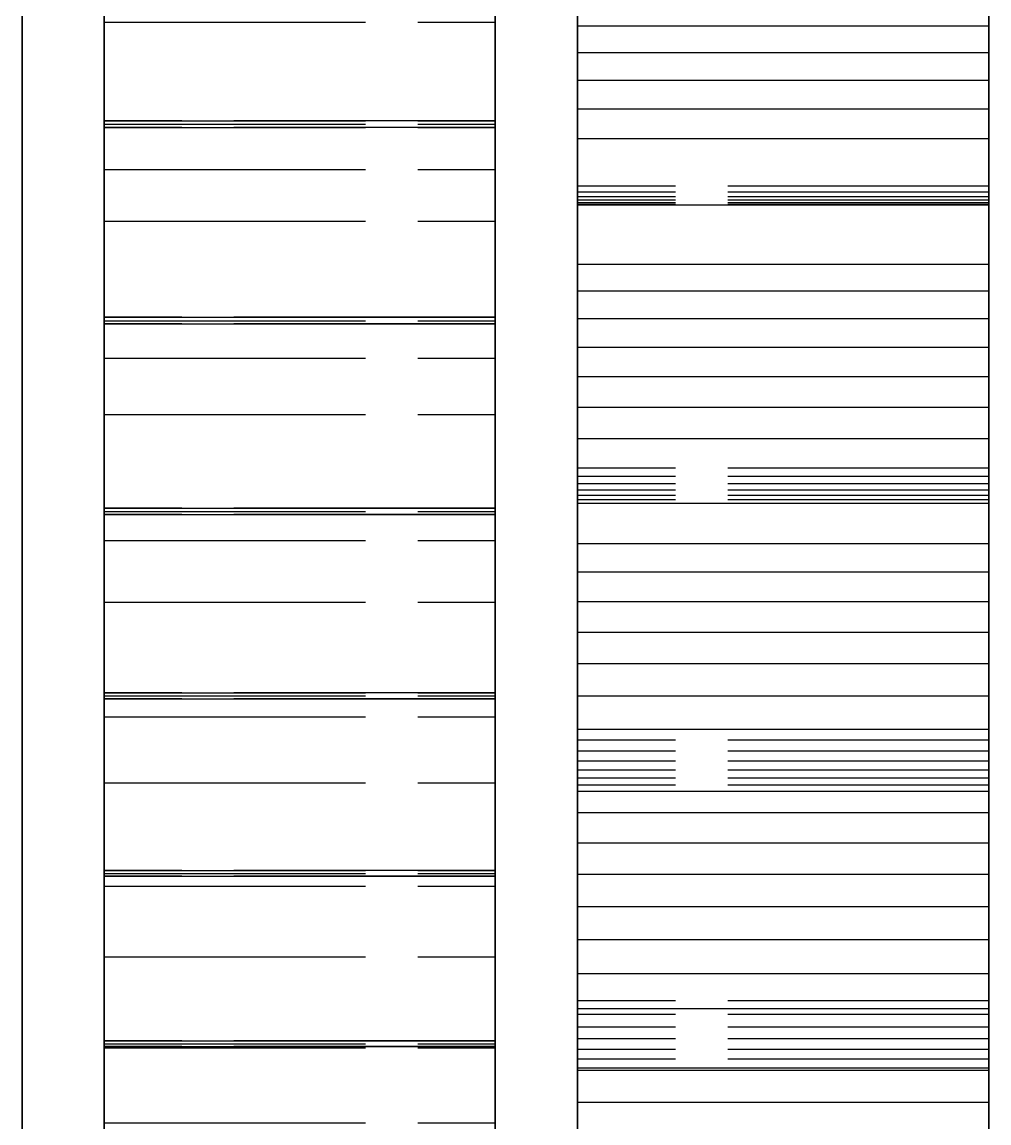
# Model space of a CAD drawing. Header units: millimetres. Extents: x -30 to 157, y -46 to 88.
# Drawn here: x 62.11 to 66.81, y -13.99 to -8.64 of the extents above; entities that cross this region are included whole.
import ezdxf

# ---------------------------------------------------------------- set-up
doc = ezdxf.new("R2010")
doc.units = ezdxf.units.MM
doc.linetypes.add('DASHED', pattern=[1.524, 1.27, -0.254])
doc.layers.add('HIDDEN', color=8, linetype='DASHED')
doc.layers.add('VISIBLE', color=7, linetype='CONTINUOUS')

msp = doc.modelspace()

# ---------------------------------------------------------------- linework, layer by layer
at = {"layer": 'HIDDEN'}
for points in [[(62.10936, -2.8003), (62.10936, -3.42258), (62.10936, -4.04487), (62.10936, -4.66716), (62.10936, -5.28945), (62.10936, -5.91173), (62.10936, -6.53402), (62.10936, -7.15631), (62.10936, -7.7786), (62.10936, -8.40089), (62.10936, -9.02317), (62.10936, -9.64546), (62.10936, -10.26775), (62.10936, -10.89004), (62.10936, -11.51233), (62.10936, -12.13461), (62.10936, -12.7569), (62.10936, -13.37919), (62.10936, -14.00148)], [(64.80936, -2.8003), (64.80936, -3.42258), (64.80936, -4.04487), (64.80936, -4.66716), (64.80936, -5.28945), (64.80936, -5.91173), (64.80936, -6.53402), (64.80936, -7.15631), (64.80936, -7.7786), (64.80936, -8.40089), (64.80936, -9.02317), (64.80936, -9.64546), (64.80936, -10.26775), (64.80936, -10.89004), (64.80936, -11.51233), (64.80936, -12.13461), (64.80936, -12.7569), (64.80936, -13.37919), (64.80936, -14.00148)], [(62.10936, -2.97172), (62.10936, -3.63211), (62.10936, -4.29249), (62.10936, -4.95287), (62.10936, -5.61326), (62.10936, -6.27364), (62.10936, -6.93402), (62.10936, -7.59441), (62.10936, -8.25479), (62.10936, -8.91517), (62.10936, -9.57555), (62.10936, -10.23594), (62.10936, -10.89632), (62.10936, -11.5567), (62.10936, -12.21709), (62.10936, -12.87747), (62.10936, -13.53785), (62.10936, -14.19824)], [(64.80936, -2.97172), (64.80936, -3.63211), (64.80936, -4.29249), (64.80936, -4.95287), (64.80936, -5.61326), (64.80936, -6.27364), (64.80936, -6.93402), (64.80936, -7.59441), (64.80936, -8.25479), (64.80936, -8.91517), (64.80936, -9.57555), (64.80936, -10.23594), (64.80936, -10.89632), (64.80936, -11.5567), (64.80936, -12.21709), (64.80936, -12.87747), (64.80936, -13.53785), (64.80936, -14.19824)], [(62.50936, -8.63986), (62.50936, -8.17178)], [(62.50936, -8.17178), (62.50936, -8.63986)], [(64.40936, -8.63986), (64.40936, -8.17178)], [(64.40936, -8.17178), (64.40936, -8.63986)], [(62.10936, -14.00148), (62.10936, -13.69033), (62.10936, -13.37919), (62.10936, -13.06804), (62.10936, -12.7569), (62.10936, -12.44576), (62.10936, -12.13461), (62.10936, -11.82347), (62.10936, -11.51233), (62.10936, -11.20118), (62.10936, -10.89004), (62.10936, -10.57889), (62.10936, -10.26775), (62.10936, -9.95661), (62.10936, -9.64546), (62.10936, -9.33432), (62.10936, -9.02317), (62.10936, -8.71203), (62.10936, -8.40089)], [(64.80936, -14.00148), (64.80936, -13.69033), (64.80936, -13.37919), (64.80936, -13.06804), (64.80936, -12.7569), (64.80936, -12.44576), (64.80936, -12.13461), (64.80936, -11.82347), (64.80936, -11.51233), (64.80936, -11.20118), (64.80936, -10.89004), (64.80936, -10.57889), (64.80936, -10.26775), (64.80936, -9.95661), (64.80936, -9.64546), (64.80936, -9.33432), (64.80936, -9.02317), (64.80936, -8.71203), (64.80936, -8.40089)], [(62.50936, -8.41474), (62.50936, -9.3572)], [(62.50936, -9.3572), (62.50936, -8.41474)], [(64.40936, -8.41474), (64.40936, -9.3572)], [(64.40936, -9.3572), (64.40936, -8.41474)], [(64.80936, -8.53599), (64.80936, -8.66054)], [(66.80936, -8.53599), (66.80936, -8.66054)], [(64.80936, -14.19824), (64.80936, -13.86804), (64.80936, -13.53785), (64.80936, -13.20766), (64.80936, -12.87747), (64.80936, -12.54728), (64.80936, -12.21709), (64.80936, -11.8869), (64.80936, -11.5567), (64.80936, -11.22651), (64.80936, -10.89632), (64.80936, -10.56613), (64.80936, -10.23594), (64.80936, -9.90575), (64.80936, -9.57555), (64.80936, -9.24536), (64.80936, -8.91517), (64.80936, -8.58498)], [(62.50936, -9.1196), (62.50936, -8.63986)], [(62.50936, -8.63986), (62.50936, -9.1196)], [(62.50936, -8.63986), (64.40936, -8.63986)], [(64.40936, -9.1196), (64.40936, -8.63986)], [(64.40936, -8.63986), (64.40936, -9.1196)], [(64.80936, -8.66054), (64.80936, -8.79021)], [(66.80936, -8.66054), (64.80936, -8.66054)], [(66.80936, -8.66054), (66.80936, -8.79021)], [(64.80936, -8.79021), (64.80936, -8.92471)], [(66.80936, -8.79021), (64.80936, -8.79021)], [(66.80936, -8.79021), (66.80936, -8.92471)], [(64.80936, -8.92471), (64.80936, -9.06381)], [(66.80936, -8.92471), (64.80936, -8.92471)], [(66.80936, -8.92471), (66.80936, -9.06381)], [(64.80936, -9.06381), (64.80936, -9.2073)], [(66.80936, -9.06381), (64.80936, -9.06381)], [(66.80936, -9.06381), (66.80936, -9.2073)], [(62.50936, -9.1196), (62.50936, -9.12055)], [(62.50936, -9.1196), (62.50936, -9.12055)], [(64.40936, -9.1196), (62.50936, -9.1196)], [(62.50936, -9.1196), (64.40936, -9.1196)], [(62.50936, -9.13643), (62.50936, -9.12055)], [(62.50936, -9.12055), (62.50936, -9.13643)], [(64.40936, -9.12055), (62.50936, -9.12055)], [(64.40936, -9.12055), (62.50936, -9.12055)], [(62.50936, -9.15317), (62.50936, -9.13643)], [(62.50936, -9.13643), (62.50936, -9.15317)], [(62.50936, -9.13643), (64.40936, -9.13643)], [(62.50936, -9.13643), (64.40936, -9.13643)], [(62.50936, -9.60753), (62.50936, -9.1524)], [(62.50936, -9.1524), (62.50936, -9.15317)], [(62.50936, -9.1524), (62.50936, -9.15317)], [(62.50936, -9.1524), (62.50936, -9.60753)], [(62.50936, -9.1524), (64.40936, -9.1524)], [(64.40936, -9.1524), (62.50936, -9.1524)], [(64.40936, -9.15317), (62.50936, -9.15317)], [(64.40936, -9.15317), (62.50936, -9.15317)], [(64.40936, -9.1196), (64.40936, -9.12055)], [(64.40936, -9.1196), (64.40936, -9.12055)], [(64.40936, -9.13643), (64.40936, -9.12055)], [(64.40936, -9.12055), (64.40936, -9.13643)], [(64.40936, -9.15317), (64.40936, -9.13643)], [(64.40936, -9.13643), (64.40936, -9.15317)], [(64.40936, -9.60753), (64.40936, -9.1524)], [(64.40936, -9.1524), (64.40936, -9.15317)], [(64.40936, -9.1524), (64.40936, -9.15317)], [(64.40936, -9.1524), (64.40936, -9.60753)], [(64.80936, -9.2073), (64.80936, -9.53088)], [(66.80936, -9.2073), (64.80936, -9.2073)], [(66.80936, -9.2073), (66.80936, -9.53088)], [(62.50936, -9.3572), (62.50936, -10.27358)], [(62.50936, -10.27358), (62.50936, -9.3572)], [(62.50936, -9.3572), (64.40936, -9.3572)], [(62.50936, -9.3572), (64.40936, -9.3572)], [(64.40936, -9.3572), (64.40936, -10.27358)], [(64.40936, -10.27358), (64.40936, -9.3572)], [(64.80936, -9.43809), (64.80936, -9.46639)], [(64.80936, -9.53088), (64.80936, -9.43809)], [(64.80936, -9.43809), (64.80936, -9.81886)], [(64.80936, -9.46639), (64.80936, -9.43809)], [(66.80936, -9.43809), (64.80936, -9.43809)], [(66.80936, -9.43809), (64.80936, -9.43809)], [(64.80936, -9.46639), (64.80936, -9.48917)], [(64.80936, -9.48917), (64.80936, -9.46639)], [(66.80936, -9.46639), (64.80936, -9.46639)], [(66.80936, -9.46639), (64.80936, -9.46639)], [(66.80936, -9.43809), (66.80936, -9.46639)], [(66.80936, -9.53088), (66.80936, -9.43809)], [(66.80936, -9.43809), (66.80936, -9.81886)], [(66.80936, -9.46639), (66.80936, -9.43809)], [(66.80936, -9.46639), (66.80936, -9.48917)], [(66.80936, -9.48917), (66.80936, -9.46639)], [(64.80936, -9.48917), (64.80936, -9.50677)], [(64.80936, -9.50677), (64.80936, -9.48917)], [(66.80936, -9.48917), (64.80936, -9.48917)], [(66.80936, -9.48917), (64.80936, -9.48917)], [(64.80936, -9.50677), (64.80936, -9.51946)], [(64.80936, -9.51946), (64.80936, -9.50677)], [(66.80936, -9.50677), (64.80936, -9.50677)], [(66.80936, -9.50677), (64.80936, -9.50677)], [(64.80936, -9.51946), (64.80936, -9.52744)], [(64.80936, -9.52744), (64.80936, -9.51946)], [(66.80936, -9.51946), (64.80936, -9.51946)], [(66.80936, -9.51946), (64.80936, -9.51946)], [(64.80936, -9.52744), (64.80936, -9.53088)], [(64.80936, -9.53088), (64.80936, -9.52744)], [(66.80936, -9.52744), (64.80936, -9.52744)], [(66.80936, -9.52744), (64.80936, -9.52744)], [(66.80936, -9.48917), (66.80936, -9.50677)], [(66.80936, -9.50677), (66.80936, -9.48917)], [(66.80936, -9.50677), (66.80936, -9.51946)], [(66.80936, -9.51946), (66.80936, -9.50677)], [(66.80936, -9.51946), (66.80936, -9.52744)], [(66.80936, -9.52744), (66.80936, -9.51946)], [(66.80936, -9.52744), (66.80936, -9.53088)], [(66.80936, -9.53088), (66.80936, -9.52744)], [(66.80936, -9.53088), (64.80936, -9.53088)], [(62.50936, -10.07562), (62.50936, -9.60753)], [(62.50936, -9.60753), (62.50936, -10.07562)], [(62.50936, -9.60753), (64.40936, -9.60753)], [(62.50936, -9.60753), (64.40936, -9.60753)], [(64.40936, -10.07562), (64.40936, -9.60753)], [(64.40936, -9.60753), (64.40936, -10.07562)], [(64.80936, -9.81886), (64.80936, -9.94794)], [(66.80936, -9.81886), (64.80936, -9.81886)], [(66.80936, -9.81886), (66.80936, -9.94794)], [(64.80936, -9.94794), (64.80936, -10.08237)], [(66.80936, -9.94794), (64.80936, -9.94794)], [(66.80936, -9.94794), (66.80936, -10.08237)], [(62.50936, -10.07562), (62.50936, -10.07666)], [(62.50936, -10.07562), (62.50936, -10.07666)], [(64.40936, -10.07562), (62.50936, -10.07562)], [(62.50936, -10.07562), (64.40936, -10.07562)], [(62.50936, -10.09204), (62.50936, -10.07666)], [(62.50936, -10.07666), (62.50936, -10.09204)], [(64.40936, -10.07666), (62.50936, -10.07666)], [(64.40936, -10.07666), (62.50936, -10.07666)], [(62.50936, -10.10838), (62.50936, -10.09204)], [(62.50936, -10.09204), (62.50936, -10.10838)], [(62.50936, -10.09204), (64.40936, -10.09204)], [(62.50936, -10.09204), (64.40936, -10.09204)], [(62.50936, -10.54843), (62.50936, -10.10752)], [(62.50936, -10.10752), (62.50936, -10.10838)], [(62.50936, -10.10752), (62.50936, -10.10838)], [(62.50936, -10.10752), (62.50936, -10.54843)], [(62.50936, -10.10752), (64.40936, -10.10752)], [(64.40936, -10.10752), (62.50936, -10.10752)], [(64.40936, -10.10838), (62.50936, -10.10838)], [(64.40936, -10.10838), (62.50936, -10.10838)], [(64.40936, -10.07562), (64.40936, -10.07666)], [(64.40936, -10.07562), (64.40936, -10.07666)], [(64.40936, -10.09204), (64.40936, -10.07666)], [(64.40936, -10.07666), (64.40936, -10.09204)], [(64.40936, -10.10838), (64.40936, -10.09204)], [(64.40936, -10.09204), (64.40936, -10.10838)], [(64.40936, -10.54843), (64.40936, -10.10752)], [(64.40936, -10.10752), (64.40936, -10.10838)], [(64.40936, -10.10752), (64.40936, -10.10838)], [(64.40936, -10.10752), (64.40936, -10.54843)], [(64.80936, -10.08237), (64.80936, -10.22176)], [(66.80936, -10.08237), (64.80936, -10.08237)], [(66.80936, -10.08237), (66.80936, -10.22176)], [(64.80936, -10.22176), (64.80936, -10.36583)], [(66.80936, -10.22176), (64.80936, -10.22176)], [(66.80936, -10.22176), (66.80936, -10.36583)], [(62.50936, -10.27358), (62.50936, -11.16132)], [(62.50936, -11.16132), (62.50936, -10.27358)], [(62.50936, -10.27358), (64.40936, -10.27358)], [(62.50936, -10.27358), (64.40936, -10.27358)], [(64.40936, -10.27358), (64.40936, -11.16132)], [(64.40936, -11.16132), (64.40936, -10.27358)], [(64.80936, -10.36583), (64.80936, -10.51434)], [(66.80936, -10.36583), (64.80936, -10.36583)], [(66.80936, -10.36583), (66.80936, -10.51434)], [(64.80936, -10.51434), (64.80936, -10.66711)], [(66.80936, -10.51434), (64.80936, -10.51434)], [(66.80936, -10.51434), (66.80936, -10.66711)], [(62.50936, -11.00356), (62.50936, -10.54843)], [(62.50936, -10.54843), (62.50936, -11.00356)], [(62.50936, -10.54843), (64.40936, -10.54843)], [(62.50936, -10.54843), (64.40936, -10.54843)], [(64.40936, -11.00356), (64.40936, -10.54843)], [(64.40936, -10.54843), (64.40936, -11.00356)], [(64.80936, -10.66711), (64.80936, -10.9808)], [(66.80936, -10.66711), (64.80936, -10.66711)], [(66.80936, -10.66711), (66.80936, -10.9808)], [(64.80936, -10.80878), (64.80936, -10.84991)], [(64.80936, -10.9808), (64.80936, -10.80878)], [(64.80936, -10.80878), (64.80936, -11.17691)], [(64.80936, -10.84991), (64.80936, -10.80878)], [(66.80936, -10.80878), (64.80936, -10.80878)], [(66.80936, -10.80878), (64.80936, -10.80878)], [(66.80936, -10.80878), (66.80936, -10.84991)], [(66.80936, -10.9808), (66.80936, -10.80878)], [(66.80936, -10.80878), (66.80936, -11.17691)], [(66.80936, -10.84991), (66.80936, -10.80878)], [(64.80936, -10.84991), (64.80936, -10.88568)], [(64.80936, -10.88568), (64.80936, -10.84991)], [(66.80936, -10.84991), (64.80936, -10.84991)], [(66.80936, -10.84991), (64.80936, -10.84991)], [(66.80936, -10.84991), (66.80936, -10.88568)], [(66.80936, -10.88568), (66.80936, -10.84991)], [(64.80936, -10.88568), (64.80936, -10.91643)], [(64.80936, -10.91643), (64.80936, -10.88568)], [(66.80936, -10.88568), (64.80936, -10.88568)], [(66.80936, -10.88568), (64.80936, -10.88568)], [(64.80936, -10.91643), (64.80936, -10.94241)], [(64.80936, -10.94241), (64.80936, -10.91643)], [(66.80936, -10.91643), (64.80936, -10.91643)], [(66.80936, -10.91643), (64.80936, -10.91643)], [(66.80936, -10.88568), (66.80936, -10.91643)], [(66.80936, -10.91643), (66.80936, -10.88568)], [(66.80936, -10.91643), (66.80936, -10.94241)], [(66.80936, -10.94241), (66.80936, -10.91643)], [(64.80936, -10.94241), (64.80936, -10.96381)], [(64.80936, -10.96381), (64.80936, -10.94241)], [(66.80936, -10.94241), (64.80936, -10.94241)], [(66.80936, -10.94241), (64.80936, -10.94241)], [(64.80936, -10.96381), (64.80936, -10.9808)], [(64.80936, -10.9808), (64.80936, -10.96381)], [(66.80936, -10.96381), (64.80936, -10.96381)], [(66.80936, -10.96381), (64.80936, -10.96381)], [(66.80936, -10.94241), (66.80936, -10.96381)], [(66.80936, -10.96381), (66.80936, -10.94241)], [(66.80936, -10.96381), (66.80936, -10.9808)], [(66.80936, -10.9808), (66.80936, -10.96381)], [(62.50936, -11.00356), (62.50936, -11.00468)], [(62.50936, -11.00356), (62.50936, -11.00468)], [(64.40936, -11.00356), (62.50936, -11.00356)], [(62.50936, -11.00356), (64.40936, -11.00356)], [(62.50936, -11.01953), (62.50936, -11.00468)], [(62.50936, -11.00468), (62.50936, -11.01953)], [(64.40936, -11.00468), (62.50936, -11.00468)], [(64.40936, -11.00468), (62.50936, -11.00468)], [(62.50936, -11.03541), (62.50936, -11.01953)], [(62.50936, -11.01953), (62.50936, -11.03541)], [(62.50936, -11.01953), (64.40936, -11.01953)], [(62.50936, -11.01953), (64.40936, -11.01953)], [(64.40936, -11.00356), (64.40936, -11.00468)], [(64.40936, -11.00356), (64.40936, -11.00468)], [(64.40936, -11.01953), (64.40936, -11.00468)], [(64.40936, -11.00468), (64.40936, -11.01953)], [(64.40936, -11.03541), (64.40936, -11.01953)], [(64.40936, -11.01953), (64.40936, -11.03541)], [(66.80936, -10.9808), (64.80936, -10.9808)], [(62.50936, -11.45992), (62.50936, -11.03446)], [(62.50936, -11.03446), (62.50936, -11.03541)], [(62.50936, -11.03446), (62.50936, -11.03541)], [(62.50936, -11.03446), (62.50936, -11.45992)], [(62.50936, -11.03446), (64.40936, -11.03446)], [(64.40936, -11.03446), (62.50936, -11.03446)], [(64.40936, -11.03541), (62.50936, -11.03541)], [(64.40936, -11.03541), (62.50936, -11.03541)], [(64.40936, -11.45992), (64.40936, -11.03446)], [(64.40936, -11.03446), (64.40936, -11.03541)], [(64.40936, -11.03446), (64.40936, -11.03541)], [(64.40936, -11.03446), (64.40936, -11.45992)], [(62.50936, -11.16132), (62.50936, -12.01795)], [(62.50936, -12.01795), (62.50936, -11.16132)], [(62.50936, -11.16132), (64.40936, -11.16132)], [(62.50936, -11.16132), (64.40936, -11.16132)], [(64.40936, -11.16132), (64.40936, -12.01795)], [(64.40936, -12.01795), (64.40936, -11.16132)], [(64.80936, -11.17691), (64.80936, -11.31546)], [(66.80936, -11.17691), (64.80936, -11.17691)], [(66.80936, -11.17691), (66.80936, -11.31546)], [(64.80936, -11.31546), (64.80936, -11.45917)], [(66.80936, -11.31546), (64.80936, -11.31546)], [(66.80936, -11.31546), (66.80936, -11.45917)], [(62.50936, -11.90083), (62.50936, -11.45992)], [(62.50936, -11.45992), (62.50936, -11.90083)], [(62.50936, -11.45992), (64.40936, -11.45992)], [(62.50936, -11.45992), (64.40936, -11.45992)], [(64.40936, -11.90083), (64.40936, -11.45992)], [(64.40936, -11.45992), (64.40936, -11.90083)], [(64.80936, -11.45917), (64.80936, -11.60766)], [(66.80936, -11.45917), (64.80936, -11.45917)], [(66.80936, -11.45917), (66.80936, -11.60766)], [(64.80936, -11.60766), (64.80936, -11.76065)], [(66.80936, -11.60766), (64.80936, -11.60766)], [(66.80936, -11.60766), (66.80936, -11.76065)], [(64.80936, -11.76065), (64.80936, -11.91792)], [(66.80936, -11.76065), (64.80936, -11.76065)], [(66.80936, -11.76065), (66.80936, -11.91792)], [(62.50936, -11.90083), (62.50936, -11.90203)], [(62.50936, -11.90083), (62.50936, -11.90203)], [(64.40936, -11.90083), (62.50936, -11.90083)], [(62.50936, -11.90083), (64.40936, -11.90083)], [(62.50936, -11.9163), (62.50936, -11.90203)], [(62.50936, -11.90203), (62.50936, -11.9163)], [(64.40936, -11.90203), (62.50936, -11.90203)], [(64.40936, -11.90203), (62.50936, -11.90203)], [(62.50936, -11.93169), (62.50936, -11.9163)], [(62.50936, -11.9163), (62.50936, -11.93169)], [(62.50936, -11.9163), (64.40936, -11.9163)], [(62.50936, -11.9163), (64.40936, -11.9163)], [(62.50936, -12.33947), (62.50936, -11.93065)], [(62.50936, -11.93065), (62.50936, -11.93169)], [(62.50936, -11.93065), (62.50936, -11.93169)], [(62.50936, -11.93065), (62.50936, -12.33947)], [(62.50936, -11.93065), (64.40936, -11.93065)], [(64.40936, -11.93065), (62.50936, -11.93065)], [(64.40936, -11.93169), (62.50936, -11.93169)], [(64.40936, -11.93169), (62.50936, -11.93169)], [(64.40936, -11.90083), (64.40936, -11.90203)], [(64.40936, -11.90083), (64.40936, -11.90203)], [(64.40936, -11.9163), (64.40936, -11.90203)], [(64.40936, -11.90203), (64.40936, -11.9163)], [(64.40936, -11.93169), (64.40936, -11.9163)], [(64.40936, -11.9163), (64.40936, -11.93169)], [(64.40936, -12.33947), (64.40936, -11.93065)], [(64.40936, -11.93065), (64.40936, -11.93169)], [(64.40936, -11.93065), (64.40936, -11.93169)], [(64.40936, -11.93065), (64.40936, -12.33947)], [(64.80936, -11.91792), (64.80936, -12.07927)], [(66.80936, -11.91792), (64.80936, -11.91792)], [(66.80936, -11.91792), (66.80936, -12.07927)], [(62.50936, -12.01795), (62.50936, -12.84109)], [(62.50936, -12.84109), (62.50936, -12.01795)], [(62.50936, -12.01795), (64.40936, -12.01795)], [(62.50936, -12.01795), (64.40936, -12.01795)], [(64.40936, -12.01795), (64.40936, -12.84109)], [(64.40936, -12.84109), (64.40936, -12.01795)], [(64.80936, -12.07927), (64.80936, -12.38167)], [(66.80936, -12.07927), (64.80936, -12.07927)], [(66.80936, -12.07927), (66.80936, -12.38167)], [(64.80936, -12.1312), (64.80936, -12.18497)], [(64.80936, -12.38167), (64.80936, -12.1312)], [(64.80936, -12.1312), (64.80936, -12.48503)], [(64.80936, -12.18497), (64.80936, -12.1312)], [(66.80936, -12.1312), (64.80936, -12.1312)], [(66.80936, -12.1312), (64.80936, -12.1312)], [(66.80936, -12.1312), (66.80936, -12.18497)], [(66.80936, -12.38167), (66.80936, -12.1312)], [(66.80936, -12.1312), (66.80936, -12.48503)], [(66.80936, -12.18497), (66.80936, -12.1312)], [(64.80936, -12.18497), (64.80936, -12.23357)], [(64.80936, -12.23357), (64.80936, -12.18497)], [(66.80936, -12.18497), (64.80936, -12.18497)], [(66.80936, -12.18497), (64.80936, -12.18497)], [(66.80936, -12.18497), (66.80936, -12.23357)], [(66.80936, -12.23357), (66.80936, -12.18497)], [(64.80936, -12.23357), (64.80936, -12.27733)], [(64.80936, -12.27733), (64.80936, -12.23357)], [(66.80936, -12.23357), (64.80936, -12.23357)], [(66.80936, -12.23357), (64.80936, -12.23357)], [(66.80936, -12.23357), (66.80936, -12.27733)], [(66.80936, -12.27733), (66.80936, -12.23357)], [(64.80936, -12.27733), (64.80936, -12.31648)], [(64.80936, -12.31648), (64.80936, -12.27733)], [(66.80936, -12.27733), (64.80936, -12.27733)], [(66.80936, -12.27733), (64.80936, -12.27733)], [(66.80936, -12.27733), (66.80936, -12.31648)], [(66.80936, -12.31648), (66.80936, -12.27733)], [(62.50936, -12.76493), (62.50936, -12.33947)], [(62.50936, -12.33947), (62.50936, -12.76493)], [(62.50936, -12.33947), (64.40936, -12.33947)], [(62.50936, -12.33947), (64.40936, -12.33947)], [(64.40936, -12.76493), (64.40936, -12.33947)], [(64.40936, -12.33947), (64.40936, -12.76493)], [(64.80936, -12.31648), (64.80936, -12.35121)], [(64.80936, -12.35121), (64.80936, -12.31648)], [(66.80936, -12.31648), (64.80936, -12.31648)], [(66.80936, -12.31648), (64.80936, -12.31648)], [(64.80936, -12.35121), (64.80936, -12.38167)], [(64.80936, -12.38167), (64.80936, -12.35121)], [(66.80936, -12.35121), (64.80936, -12.35121)], [(66.80936, -12.35121), (64.80936, -12.35121)], [(66.80936, -12.31648), (66.80936, -12.35121)], [(66.80936, -12.35121), (66.80936, -12.31648)], [(66.80936, -12.35121), (66.80936, -12.38167)], [(66.80936, -12.38167), (66.80936, -12.35121)], [(66.80936, -12.38167), (64.80936, -12.38167)], [(64.80936, -12.48503), (64.80936, -12.63244)], [(66.80936, -12.48503), (64.80936, -12.48503)], [(66.80936, -12.48503), (66.80936, -12.63244)], [(64.80936, -12.63244), (64.80936, -12.78479)], [(66.80936, -12.63244), (64.80936, -12.63244)], [(66.80936, -12.63244), (66.80936, -12.78479)], [(62.50936, -12.76493), (62.50936, -12.76621)], [(62.50936, -12.76493), (62.50936, -12.76621)], [(64.40936, -12.76493), (62.50936, -12.76493)], [(62.50936, -12.76493), (64.40936, -12.76493)], [(62.50936, -12.77986), (62.50936, -12.76621)], [(62.50936, -12.76621), (62.50936, -12.77986)], [(64.40936, -12.76621), (62.50936, -12.76621)], [(64.40936, -12.76621), (62.50936, -12.76621)], [(62.50936, -12.7947), (62.50936, -12.77986)], [(62.50936, -12.77986), (62.50936, -12.7947)], [(62.50936, -12.77986), (64.40936, -12.77986)], [(62.50936, -12.77986), (64.40936, -12.77986)], [(62.50936, -13.18463), (62.50936, -12.79358)], [(62.50936, -12.79358), (62.50936, -12.7947)], [(62.50936, -12.79358), (62.50936, -12.7947)], [(62.50936, -12.79358), (62.50936, -13.18463)], [(62.50936, -12.79358), (64.40936, -12.79358)], [(64.40936, -12.79358), (62.50936, -12.79358)], [(64.40936, -12.76493), (64.40936, -12.76621)], [(64.40936, -12.76493), (64.40936, -12.76621)], [(64.40936, -12.77986), (64.40936, -12.76621)], [(64.40936, -12.76621), (64.40936, -12.77986)], [(64.40936, -12.7947), (64.40936, -12.77986)], [(64.40936, -12.77986), (64.40936, -12.7947)], [(64.40936, -13.18463), (64.40936, -12.79358)], [(64.40936, -12.79358), (64.40936, -12.7947)], [(64.40936, -12.79358), (64.40936, -12.7947)], [(64.40936, -12.79358), (64.40936, -13.18463)], [(64.80936, -12.78479), (64.80936, -12.94172)], [(66.80936, -12.78479), (64.80936, -12.78479)], [(66.80936, -12.78479), (66.80936, -12.94172)], [(64.40936, -12.7947), (62.50936, -12.7947)], [(64.40936, -12.7947), (62.50936, -12.7947)], [(62.50936, -12.84109), (62.50936, -13.62843)], [(62.50936, -13.62843), (62.50936, -12.84109)], [(62.50936, -12.84109), (64.40936, -12.84109)], [(62.50936, -12.84109), (64.40936, -12.84109)], [(64.40936, -12.84109), (64.40936, -13.62843)], [(64.40936, -13.62843), (64.40936, -12.84109)], [(64.80936, -12.94172), (64.80936, -13.10295)], [(66.80936, -12.94172), (64.80936, -12.94172)], [(66.80936, -12.94172), (66.80936, -13.10295)], [(64.80936, -13.10295), (64.80936, -13.26827)], [(66.80936, -13.10295), (64.80936, -13.10295)], [(66.80936, -13.10295), (66.80936, -13.26827)], [(62.50936, -13.59345), (62.50936, -13.18463)], [(62.50936, -13.18463), (62.50936, -13.59345)], [(62.50936, -13.18463), (64.40936, -13.18463)], [(62.50936, -13.18463), (64.40936, -13.18463)], [(64.40936, -13.59345), (64.40936, -13.18463)], [(64.40936, -13.18463), (64.40936, -13.59345)], [(64.80936, -13.26827), (64.80936, -13.43748)], [(66.80936, -13.26827), (64.80936, -13.26827)], [(66.80936, -13.26827), (66.80936, -13.43748)], [(64.80936, -13.39944), (64.80936, -13.46561)], [(64.80936, -13.72725), (64.80936, -13.39944)], [(64.80936, -13.39944), (64.80936, -13.73739)], [(64.80936, -13.46561), (64.80936, -13.39944)], [(66.80936, -13.39944), (64.80936, -13.39944)], [(66.80936, -13.39944), (64.80936, -13.39944)], [(66.80936, -13.39944), (66.80936, -13.46561)], [(66.80936, -13.72725), (66.80936, -13.39944)], [(66.80936, -13.39944), (66.80936, -13.73739)], [(66.80936, -13.46561), (66.80936, -13.39944)], [(64.80936, -13.43748), (64.80936, -13.72725)], [(66.80936, -13.43748), (64.80936, -13.43748)], [(64.80936, -13.46561), (64.80936, -13.52682)], [(64.80936, -13.52682), (64.80936, -13.46561)], [(66.80936, -13.46561), (64.80936, -13.46561)], [(66.80936, -13.46561), (64.80936, -13.46561)], [(66.80936, -13.43748), (66.80936, -13.72725)], [(66.80936, -13.46561), (66.80936, -13.52682)], [(66.80936, -13.52682), (66.80936, -13.46561)], [(64.80936, -13.52682), (64.80936, -13.5834)], [(64.80936, -13.5834), (64.80936, -13.52682)], [(66.80936, -13.52682), (64.80936, -13.52682)], [(66.80936, -13.52682), (64.80936, -13.52682)], [(66.80936, -13.52682), (66.80936, -13.5834)], [(66.80936, -13.5834), (66.80936, -13.52682)], [(62.50936, -13.59345), (62.50936, -13.59481)], [(62.50936, -13.59345), (62.50936, -13.59481)], [(64.40936, -13.59345), (62.50936, -13.59345)], [(62.50936, -13.59345), (64.40936, -13.59345)], [(62.50936, -13.60779), (62.50936, -13.59481)], [(62.50936, -13.59481), (62.50936, -13.60779)], [(64.40936, -13.59481), (62.50936, -13.59481)], [(64.40936, -13.59481), (62.50936, -13.59481)], [(64.40936, -13.59345), (64.40936, -13.59481)], [(64.40936, -13.59345), (64.40936, -13.59481)], [(64.40936, -13.60779), (64.40936, -13.59481)], [(64.40936, -13.59481), (64.40936, -13.60779)], [(64.80936, -13.5834), (64.80936, -13.63555)], [(64.80936, -13.63555), (64.80936, -13.5834)], [(66.80936, -13.5834), (64.80936, -13.5834)], [(66.80936, -13.5834), (64.80936, -13.5834)], [(66.80936, -13.5834), (66.80936, -13.63555)], [(66.80936, -13.63555), (66.80936, -13.5834)], [(62.50936, -13.62206), (62.50936, -13.60779)], [(62.50936, -13.60779), (62.50936, -13.62206)], [(62.50936, -13.60779), (64.40936, -13.60779)], [(62.50936, -13.60779), (64.40936, -13.60779)], [(62.50936, -13.99304), (62.50936, -13.62086)], [(62.50936, -13.62086), (62.50936, -13.62206)], [(62.50936, -13.62086), (62.50936, -13.62206)], [(62.50936, -13.62086), (62.50936, -13.99304)], [(62.50936, -13.62086), (64.40936, -13.62086)], [(64.40936, -13.62086), (62.50936, -13.62086)], [(64.40936, -13.62206), (62.50936, -13.62206)], [(64.40936, -13.62206), (62.50936, -13.62206)], [(62.50936, -13.62843), (62.50936, -14.37779)], [(62.50936, -14.37779), (62.50936, -13.62843)], [(62.50936, -13.62843), (64.40936, -13.62843)], [(62.50936, -13.62843), (64.40936, -13.62843)], [(64.40936, -13.62206), (64.40936, -13.60779)], [(64.40936, -13.60779), (64.40936, -13.62206)], [(64.40936, -13.99304), (64.40936, -13.62086)], [(64.40936, -13.62086), (64.40936, -13.62206)], [(64.40936, -13.62086), (64.40936, -13.62206)], [(64.40936, -13.62086), (64.40936, -13.99304)], [(64.40936, -13.62843), (64.40936, -14.37779)], [(64.40936, -14.37779), (64.40936, -13.62843)], [(64.80936, -13.63555), (64.80936, -13.68345)], [(64.80936, -13.68345), (64.80936, -13.63555)], [(66.80936, -13.63555), (64.80936, -13.63555)], [(66.80936, -13.63555), (64.80936, -13.63555)], [(66.80936, -13.63555), (66.80936, -13.68345)], [(66.80936, -13.68345), (66.80936, -13.63555)], [(64.80936, -13.68345), (64.80936, -13.72725)], [(64.80936, -13.72725), (64.80936, -13.68345)], [(66.80936, -13.68345), (64.80936, -13.68345)], [(66.80936, -13.68345), (64.80936, -13.68345)], [(66.80936, -13.68345), (66.80936, -13.72725)], [(66.80936, -13.72725), (66.80936, -13.68345)], [(66.80936, -13.72725), (64.80936, -13.72725)], [(64.80936, -13.73739), (64.80936, -13.893)], [(66.80936, -13.73739), (64.80936, -13.73739)], [(66.80936, -13.73739), (66.80936, -13.893)], [(64.80936, -13.893), (64.80936, -14.05331)], [(66.80936, -13.893), (64.80936, -13.893)], [(66.80936, -13.893), (66.80936, -14.05331)], [(62.50936, -13.99304), (62.50936, -14.38408)], [(62.50936, -13.99304), (64.40936, -13.99304)], [(64.40936, -13.99304), (64.40936, -14.38408)]]:
    msp.add_lwpolyline(points, dxfattribs=at)
at = {"layer": 'VISIBLE'}
for points in [[(64.80936, -8.66054), (64.80936, -8.53599)], [(66.80936, -8.66054), (66.80936, -8.53599)], [(62.10936, -14.19824), (62.10936, -13.86804), (62.10936, -13.53785), (62.10936, -13.20766), (62.10936, -12.87747), (62.10936, -12.54728), (62.10936, -12.21709), (62.10936, -11.8869), (62.10936, -11.5567), (62.10936, -11.22651), (62.10936, -10.89632), (62.10936, -10.56613), (62.10936, -10.23594), (62.10936, -9.90575), (62.10936, -9.57555), (62.10936, -9.24536), (62.10936, -8.91517), (62.10936, -8.58498)], [(64.80936, -8.79021), (64.80936, -8.66054)], [(66.80936, -8.66054), (64.80936, -8.66054)], [(66.80936, -8.79021), (66.80936, -8.66054)], [(64.80936, -8.92471), (64.80936, -8.79021)], [(66.80936, -8.79021), (64.80936, -8.79021)], [(66.80936, -8.92471), (66.80936, -8.79021)], [(64.80936, -9.06381), (64.80936, -8.92471)], [(66.80936, -8.92471), (64.80936, -8.92471)], [(66.80936, -9.06381), (66.80936, -8.92471)], [(64.80936, -9.2073), (64.80936, -9.06381)], [(66.80936, -9.06381), (64.80936, -9.06381)], [(66.80936, -9.2073), (66.80936, -9.06381)], [(64.80936, -9.53088), (64.80936, -9.2073)], [(66.80936, -9.2073), (64.80936, -9.2073)], [(66.80936, -9.53088), (66.80936, -9.2073)], [(64.80936, -9.81886), (64.80936, -9.53088)], [(66.80936, -9.53088), (64.80936, -9.53088)], [(66.80936, -9.81886), (66.80936, -9.53088)], [(64.80936, -9.94794), (64.80936, -9.81886)], [(66.80936, -9.81886), (64.80936, -9.81886)], [(66.80936, -9.94794), (66.80936, -9.81886)], [(64.80936, -10.08237), (64.80936, -9.94794)], [(66.80936, -9.94794), (64.80936, -9.94794)], [(66.80936, -10.08237), (66.80936, -9.94794)], [(64.80936, -10.22176), (64.80936, -10.08237)], [(66.80936, -10.08237), (64.80936, -10.08237)], [(66.80936, -10.22176), (66.80936, -10.08237)], [(64.80936, -10.36583), (64.80936, -10.22176)], [(66.80936, -10.22176), (64.80936, -10.22176)], [(66.80936, -10.36583), (66.80936, -10.22176)], [(64.80936, -10.51434), (64.80936, -10.36583)], [(66.80936, -10.36583), (64.80936, -10.36583)], [(66.80936, -10.51434), (66.80936, -10.36583)], [(64.80936, -10.66711), (64.80936, -10.51434)], [(66.80936, -10.51434), (64.80936, -10.51434)], [(66.80936, -10.66711), (66.80936, -10.51434)], [(64.80936, -10.9808), (64.80936, -10.66711)], [(66.80936, -10.66711), (64.80936, -10.66711)], [(66.80936, -10.9808), (66.80936, -10.66711)], [(64.80936, -11.17691), (64.80936, -10.9808)], [(66.80936, -10.9808), (64.80936, -10.9808)], [(66.80936, -11.17691), (66.80936, -10.9808)], [(64.80936, -11.31546), (64.80936, -11.17691)], [(66.80936, -11.17691), (64.80936, -11.17691)], [(66.80936, -11.31546), (66.80936, -11.17691)], [(64.80936, -11.45917), (64.80936, -11.31546)], [(66.80936, -11.31546), (64.80936, -11.31546)], [(66.80936, -11.45917), (66.80936, -11.31546)], [(64.80936, -11.60766), (64.80936, -11.45917)], [(66.80936, -11.45917), (64.80936, -11.45917)], [(66.80936, -11.60766), (66.80936, -11.45917)], [(64.80936, -11.76065), (64.80936, -11.60766)], [(66.80936, -11.60766), (64.80936, -11.60766)], [(66.80936, -11.76065), (66.80936, -11.60766)], [(64.80936, -11.91792), (64.80936, -11.76065)], [(66.80936, -11.76065), (64.80936, -11.76065)], [(66.80936, -11.91792), (66.80936, -11.76065)], [(64.80936, -12.07927), (64.80936, -11.91792)], [(66.80936, -11.91792), (64.80936, -11.91792)], [(66.80936, -12.07927), (66.80936, -11.91792)], [(64.80936, -12.38167), (64.80936, -12.07927)], [(66.80936, -12.07927), (64.80936, -12.07927)], [(66.80936, -12.38167), (66.80936, -12.07927)], [(64.80936, -12.48503), (64.80936, -12.38167)], [(66.80936, -12.38167), (64.80936, -12.38167)], [(66.80936, -12.48503), (66.80936, -12.38167)], [(64.80936, -12.63244), (64.80936, -12.48503)], [(66.80936, -12.48503), (64.80936, -12.48503)], [(66.80936, -12.63244), (66.80936, -12.48503)], [(64.80936, -12.78479), (64.80936, -12.63244)], [(66.80936, -12.63244), (64.80936, -12.63244)], [(66.80936, -12.78479), (66.80936, -12.63244)], [(64.80936, -12.94172), (64.80936, -12.78479)], [(66.80936, -12.78479), (64.80936, -12.78479)], [(66.80936, -12.94172), (66.80936, -12.78479)], [(64.80936, -13.10295), (64.80936, -12.94172)], [(66.80936, -12.94172), (64.80936, -12.94172)], [(66.80936, -13.10295), (66.80936, -12.94172)], [(64.80936, -13.26827), (64.80936, -13.10295)], [(66.80936, -13.10295), (64.80936, -13.10295)], [(66.80936, -13.26827), (66.80936, -13.10295)], [(64.80936, -13.43748), (64.80936, -13.26827)], [(66.80936, -13.26827), (64.80936, -13.26827)], [(66.80936, -13.43748), (66.80936, -13.26827)], [(64.80936, -13.72725), (64.80936, -13.43748)], [(66.80936, -13.43748), (64.80936, -13.43748)], [(66.80936, -13.72725), (66.80936, -13.43748)], [(64.80936, -13.73739), (64.80936, -13.72725)], [(66.80936, -13.72725), (64.80936, -13.72725)], [(64.80936, -13.893), (64.80936, -13.73739)], [(66.80936, -13.73739), (64.80936, -13.73739)], [(66.80936, -13.73739), (66.80936, -13.72725)], [(66.80936, -13.893), (66.80936, -13.73739)], [(64.80936, -14.05331), (64.80936, -13.893)], [(66.80936, -13.893), (64.80936, -13.893)], [(66.80936, -14.05331), (66.80936, -13.893)]]:
    msp.add_lwpolyline(points, dxfattribs=at)

doc.saveas('drawing.dxf')
